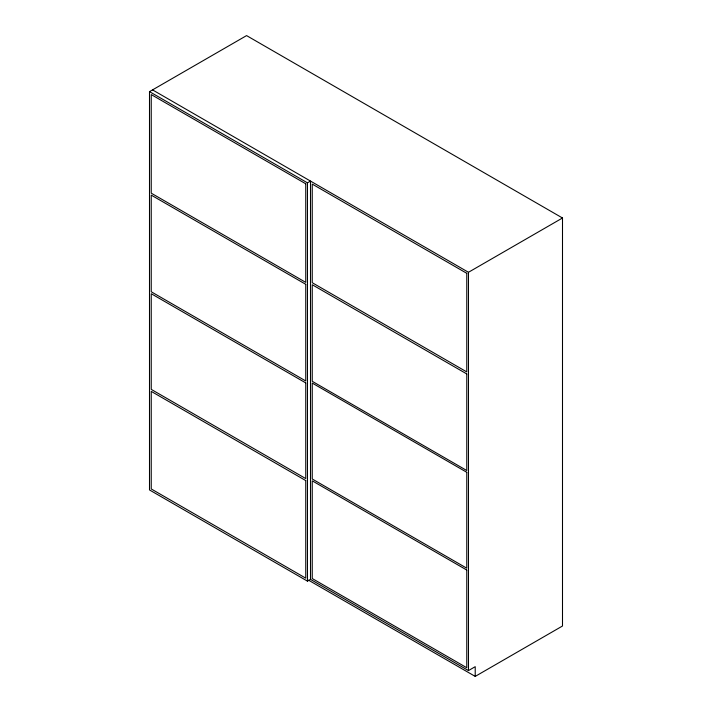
<?xml version="1.0" encoding="UTF-8"?>
<svg xmlns="http://www.w3.org/2000/svg" width="712" height="712" viewBox="0 0 712 712"><rect width="100%" height="100%" fill="white"/><g stroke="black" fill="none" stroke-linecap="round" stroke-linejoin="round"><path stroke-width="1.07" d="M475.216 676.4L475.216 666.681L468.469 670.579L310.512 579.381L307.459 581.143L149.502 489.945L149.502 91.643L246.575 35.6L562.498 217.997L562.498 626.008L475.216 676.4L308.581 580.2M149.502 91.643L307.459 182.842L310.512 181.088L310.512 579.381M152.546 89.89L468.469 272.287L562.498 217.997M468.469 272.287L468.469 670.579M307.459 182.842L307.459 581.143M466.769 273.31L312.248 184.096L312.248 282.708L466.769 371.922L466.769 273.31M305.751 183.794L151.238 94.58L151.238 193.175L305.751 282.379L305.751 183.794M466.769 373.942L312.248 284.729L312.248 381.312L466.769 470.525L466.769 373.942M305.751 284.319L151.238 195.115L151.238 291.769L305.751 380.973L305.751 284.319M466.769 472.287L312.248 383.074L312.248 478.998L466.769 568.203L466.769 472.287M305.751 382.914L151.238 293.709L151.238 389.384L305.751 478.589L305.751 382.914M466.769 570.045L312.248 480.831L312.248 578.527L466.769 667.74L466.769 570.045M305.751 480.582L151.238 391.377L151.238 488.948L305.751 578.162L305.751 480.582"/></g></svg>
